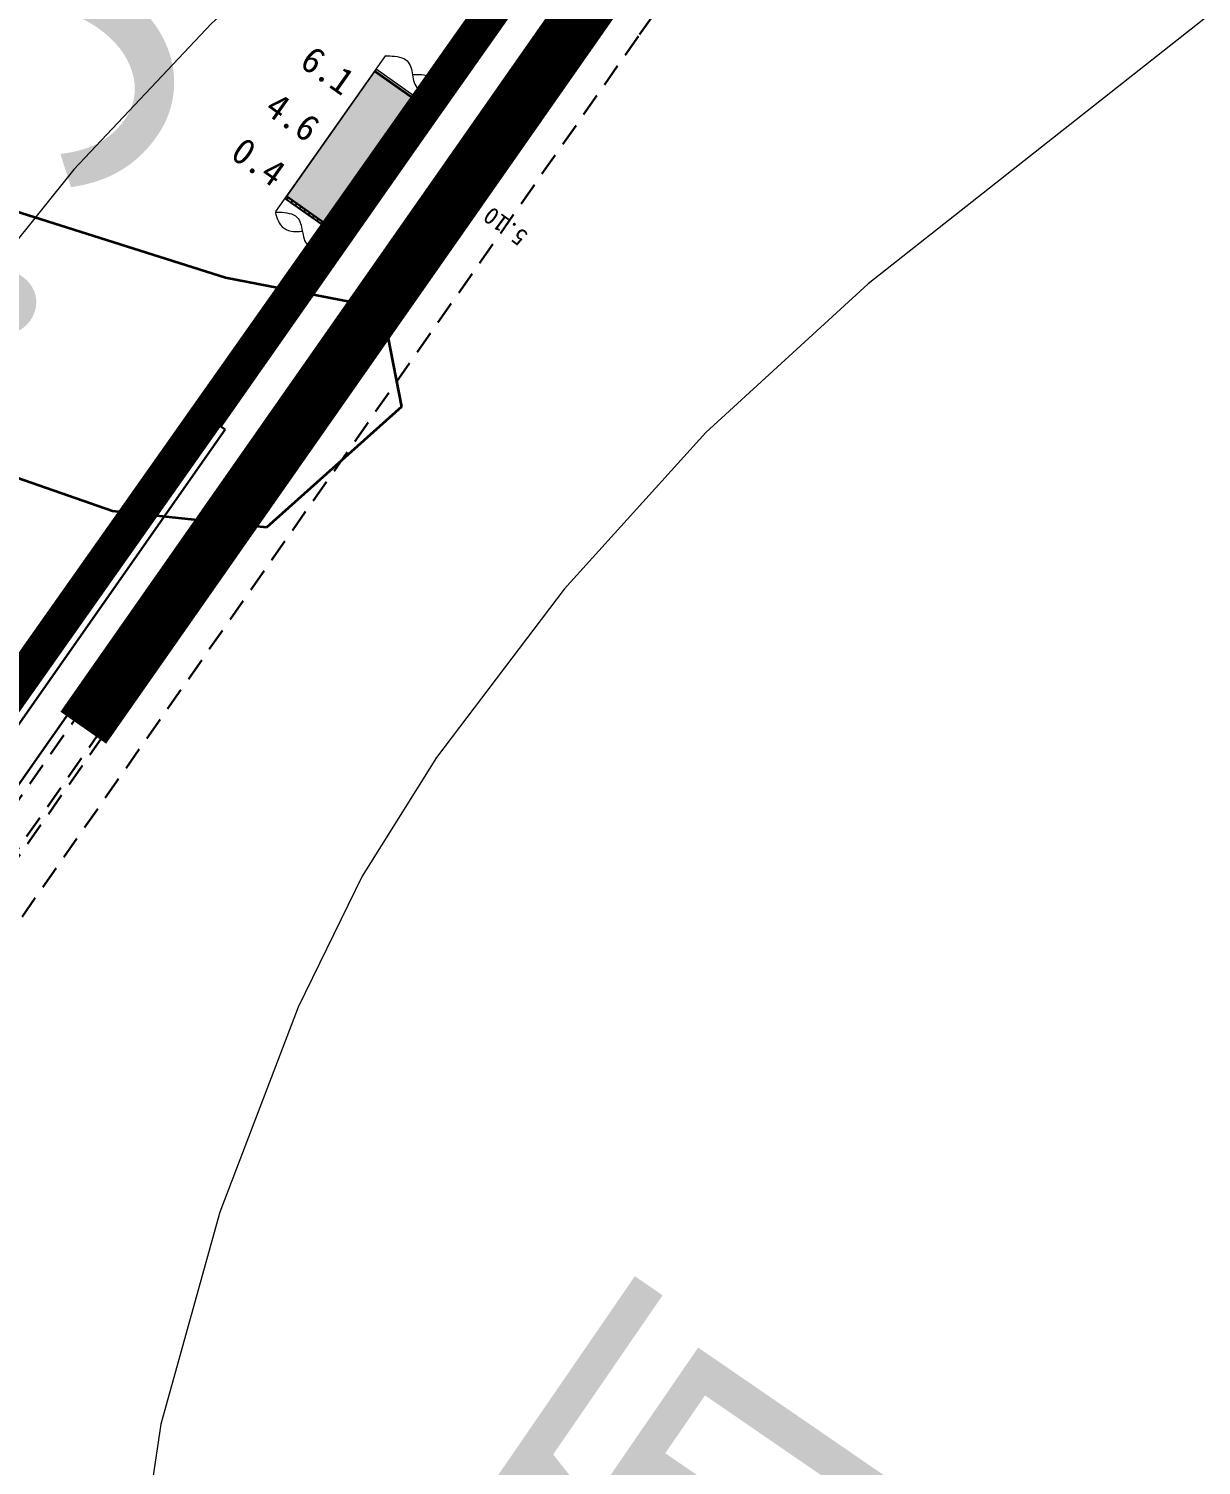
# Model space of a CAD drawing. Header units: inches. Extents: x 36473197 to 36486087, y 3899343 to 3911260.
# Drawn here: x 36480549.5 to 36480727.3, y 3905355 to 3905572.8 of the extents above; entities that cross this region are included whole.
import ezdxf

# ---------------------------------------------------------------- set-up
doc = ezdxf.new("R2010")
doc.units = ezdxf.units.IN
doc.header["$MEASUREMENT"] = 0
doc.linetypes.add('ACAD_ISO02W100', pattern=[15, 12, -3])
doc.linetypes.add('虚线', pattern=[0.0045, 0.00175, -0.001, 0.00175])
doc.layers.get('Defpoints').update_dxf_attribs({"lineweight": 0})
doc.layers.add('0，2022年3季度接续', color=3, linetype='Continuous')
doc.layers.add('0，2022年4季度接续', color=40, linetype='ACAD_ISO02W100')
for name, color, linetype, lineweight in [('4煤底板等值线', 7, 'Continuous', 0), ('四盘区泄水巷设计', 7, 'Continuous', 0), ('四盘区辅运巷', 7, 'Continuous', 0), ('小柱状', 7, 'Continuous', 0), ('居民地', 7, 'Continuous', 0), ('巷道', 7, 'Continuous', 0), ('巷道掘进尺', 7, 'Continuous', 0), ('巷道注记', 7, 'Continuous', 0), ('西区开拓设计', 7, 'Continuous', 0)]:
    doc.layers.add(name, color=color, linetype=linetype, lineweight=lineweight)
doc.styles.add('仿宋', font='simfang.ttf')
doc.styles.add('宋体', font='SIMSUN.TTC')
doc.styles.add('黑体', font='simhei.ttf')
doc.dimstyles.get("Standard").update_dxf_attribs({"dimtxt": 30, "dimasz": 20, "dimexe": 0.18, "dimexo": 0.0625, "dimgap": 0.09, "dimtad": 1, "dimdec": 0, "dimzin": 0, "dimdsep": 46, "dimtxsty": '仿宋', "dimcen": 0.09, "dimclrd": 150, "dimclre": 150, "dimadec": 0, "dimazin": 0, "dimtfac": 1, "dimtdec": 0, "dimtofl": 0, "dimtmove": 0, "dimatfit": 3, "dimfxl": 1, "dimtolj": 1, "dimtzin": 0, "dimlwd": 0, "dimarcsym": 0})

# ---------------------------------------------------------------- blocks, each defined once
blk = doc.blocks.new('*D204')
at = {"layer": 'Defpoints', "color": 0, "transparency": 16777216}
for p in [(36476925.52, 3911082.36), (36486060.15, 3904950.04), (36485936.09, 3904772.87)]:
    blk.add_point(p, dxfattribs=at)
at = {"layer": '四盘区辅运巷', "color": 150, "lineweight": -2, "transparency": 16777216}
for p, q in [((36476925.55, 3911082.41), (36477049.68, 3911259.68)), ((36485936.12, 3904772.92), (36486060.25, 3904950.19))]:
    blk.add_line(p, q, dxfattribs=at)
at = {"layer": '四盘区辅运巷', "color": 150, "lineweight": 0, "transparency": 16777216}
blk.add_line((36477065.96, 3911248.06), (36486043.76, 3904961.51), dxfattribs=at)
at = {"layer": '四盘区辅运巷', "color": 150, "transparency": 16777216}
for points in [[(36477067.87, 3911250.79), (36477064.05, 3911245.33), (36477049.58, 3911259.53)], [(36486045.68, 3904964.24), (36486041.85, 3904958.78), (36486060.15, 3904950.04)]]:
    blk.add_solid(points, dxfattribs=at)
at = {"layer": '四盘区辅运巷', "color": 0, "transparency": 16777216, "insert": (36481563.62, 3908117.29), "char_height": 30, "attachment_point": 5, "rotation": 324.9991, "style": '仿宋'}
blk.add_mtext('\\A1;1100', dxfattribs=at)

msp = doc.modelspace()

# ---------------------------------------------------------------- hatches: boundary and pattern name
at = {"layer": '小柱状'}
msp.add_hatch(color=7, dxfattribs=at).paths.add_polyline_path([(36480588.58, 3905547.46), (36480596.75, 3905541.7), (36480610.12, 3905560.66), (36480601.95, 3905566.42)], flags=17)
at = {"layer": '小柱状', "lineweight": 0}
h = msp.add_hatch(dxfattribs=at)
h.set_pattern_fill('细粒砂岩_1', color=256, scale=100, angle=-35, style=0, pattern_type=2)
h.set_pattern_definition([(145, (36480602.1575, 3905560.56336), (-0.344146, -0.49149), [0.007222, -0.592778]), (145, (36480602.1617, 3905560.56167), (-0.344146, -0.49149), [0.016, -0.584]), (145, (36480602.1643, 3905560.56105), (-0.344146, -0.49149), [0.021, -0.579]), (145, (36480602.1667, 3905560.5606), (-0.344146, -0.49149), [0.02552, -0.57448]), (145, (36480602.16836, 3905560.56065), (-0.344146, -0.49149), [0.02812, -0.57188]), (145, (36480602.17, 3905560.5607), (-0.344146, -0.49149), [0.03072, -0.56928]), (145, (36480602.17164, 3905560.5608), (-0.344146, -0.49149), [0.03332, -0.56668]), (145, (36480602.1732, 3905560.5609), (-0.344146, -0.49149), [0.035708, -0.564292]), (145, (36480602.1744, 3905560.5613), (-0.344146, -0.49149), [0.037246, -0.562754]), (145, (36480602.1756, 3905560.5617), (-0.344146, -0.49149), [0.038785, -0.561215]), (145, (36480602.1768, 3905560.56206), (-0.344146, -0.49149), [0.040323, -0.559677]), (145, (36480602.178, 3905560.56244), (-0.344146, -0.49149), [0.04186, -0.55814]), (145, (36480602.1792, 3905560.5628), (-0.344146, -0.49149), [9e-17, -0.6]), (145, (36480602.1792, 3905560.5628), (-0.344146, -0.49149), [0.0434, -0.5566]), (145, (36480602.1801, 3905560.5634), (-0.344146, -0.49149), [0.0442, -0.5558]), (145, (36480602.181, 3905560.564), (-0.344146, -0.49149), [0.045, -0.555]), (145, (36480602.1819, 3905560.5646), (-0.344146, -0.49149), [0.0458, -0.5542]), (145, (36480602.1828, 3905560.5652), (-0.344146, -0.49149), [0.0466, -0.5534]), (145, (36480602.1837, 3905560.56577), (-0.344146, -0.49149), [0.0474, -0.5526]), (145, (36480602.1846, 3905560.56636), (-0.344146, -0.49149), [4e-17, -0.6]), (145, (36480602.1846, 3905560.56636), (-0.344146, -0.49149), [0.0482, -0.5518]), (145, (36480602.1853, 3905560.5671), (-0.344146, -0.49149), [0.048477, -0.551523]), (145, (36480602.186, 3905560.56784), (-0.344146, -0.49149), [0.048754, -0.551246]), (145, (36480602.1867, 3905560.5686), (-0.344146, -0.49149), [0.04903, -0.55097]), (145, (36480602.18737, 3905560.5693), (-0.344146, -0.49149), [0.049308, -0.550692]), (145, (36480602.18805, 3905560.57006), (-0.344146, -0.49149), [0.049585, -0.550415]), (145, (36480602.18874, 3905560.5708), (-0.344146, -0.49149), [0.04986, -0.55014]), (145, (36480602.1893, 3905560.5716), (-0.344146, -0.49149), [0.04986, -0.55014]), (145, (36480602.1898, 3905560.5725), (-0.344146, -0.49149), [0.049585, -0.550415]), (145, (36480602.19023, 3905560.5734), (-0.344146, -0.49149), [0.049308, -0.550692]), (145, (36480602.1907, 3905560.5743), (-0.344146, -0.49149), [0.04903, -0.55097]), (145, (36480602.19115, 3905560.5752), (-0.344146, -0.49149), [0.048754, -0.551246]), (145, (36480602.1916, 3905560.5761), (-0.344146, -0.49149), [0.048477, -0.551523]), (145, (36480602.1921, 3905560.577), (-0.344146, -0.49149), [0.0482, -0.5518]), (145, (36480602.1526, 3905560.60465), (-0.344146, -0.49149), [4e-17, -0.6]), (145, (36480602.1923, 3905560.57806), (-0.344146, -0.49149), [0.0474, -0.5526]), (145, (36480602.19257, 3905560.5791), (-0.344146, -0.49149), [0.0466, -0.5534]), (145, (36480602.1928, 3905560.58015), (-0.344146, -0.49149), [0.0458, -0.5542]), (145, (36480602.19306, 3905560.5812), (-0.344146, -0.49149), [0.045, -0.555]), (145, (36480602.1933, 3905560.58225), (-0.344146, -0.49149), [0.0442, -0.5558]), (145, (36480602.19355, 3905560.5833), (-0.344146, -0.49149), [0.0434, -0.5566]), (145, (36480602.158, 3905560.6082), (-0.344146, -0.49149), [0, -0.6]), (145, (36480602.1935, 3905560.58456), (-0.344146, -0.49149), [0.04186, -0.55814]), (145, (36480602.19344, 3905560.5858), (-0.344146, -0.49149), [0.040323, -0.559677]), (145, (36480602.1934, 3905560.5871), (-0.344146, -0.49149), [0.038785, -0.561215]), (145, (36480602.1933, 3905560.58834), (-0.344146, -0.49149), [0.037246, -0.562754]), (145, (36480602.19327, 3905560.5896), (-0.344146, -0.49149), [0.035708, -0.564292]), (145, (36480602.19286, 3905560.5911), (-0.344146, -0.49149), [0.03332, -0.56668]), (145, (36480602.1924, 3905560.59267), (-0.344146, -0.49149), [0.03072, -0.56928]), (145, (36480602.1919, 3905560.59423), (-0.344146, -0.49149), [0.02812, -0.57188]), (145, (36480602.1914, 3905560.5958), (-0.344146, -0.49149), [0.02552, -0.57448]), (145, (36480602.1901, 3905560.5979), (-0.344146, -0.49149), [0.021, -0.579]), (145, (36480602.18864, 3905560.60017), (-0.344146, -0.49149), [0.016, -0.584]), (145, (36480602.1867, 3905560.6025), (-0.344146, -0.49149), [0.01011, -0.58989]), (145, (36480602.09656, 3905560.60324), (-0.344146, -0.49149), [0.007222, -0.592778]), (145, (36480602.1007, 3905560.60154), (-0.344146, -0.49149), [0.016, -0.584]), (145, (36480602.10335, 3905560.6009), (-0.344146, -0.49149), [0.021, -0.579]), (145, (36480602.1058, 3905560.60045), (-0.344146, -0.49149), [0.02552, -0.57448]), (145, (36480602.1074, 3905560.6005), (-0.344146, -0.49149), [0.02812, -0.57188]), (145, (36480602.10905, 3905560.6006), (-0.344146, -0.49149), [0.03072, -0.56928]), (145, (36480602.1107, 3905560.60067), (-0.344146, -0.49149), [0.03332, -0.56668]), (145, (36480602.11224, 3905560.6008), (-0.344146, -0.49149), [0.035708, -0.564292]), (145, (36480602.11344, 3905560.6012), (-0.344146, -0.49149), [0.037246, -0.562754]), (145, (36480602.11465, 3905560.60156), (-0.344146, -0.49149), [0.038785, -0.561215]), (145, (36480602.11585, 3905560.60194), (-0.344146, -0.49149), [0.040323, -0.559677]), (145, (36480602.11705, 3905560.6023), (-0.344146, -0.49149), [0.04186, -0.55814]), (145, (36480602.11826, 3905560.6027), (-0.344146, -0.49149), [2e-17, -0.6]), (145, (36480602.11826, 3905560.6027), (-0.344146, -0.49149), [0.0434, -0.5566]), (145, (36480602.11916, 3905560.6033), (-0.344146, -0.49149), [0.0442, -0.5558]), (145, (36480602.12006, 3905560.6039), (-0.344146, -0.49149), [0.045, -0.555]), (145, (36480602.12096, 3905560.60446), (-0.344146, -0.49149), [0.0458, -0.5542]), (145, (36480602.12186, 3905560.60505), (-0.344146, -0.49149), [0.0466, -0.5534]), (145, (36480602.12276, 3905560.60564), (-0.344146, -0.49149), [0.0474, -0.5526]), (145, (36480602.12366, 3905560.6062), (-0.344146, -0.49149), [2e-17, -0.6]), (145, (36480602.12366, 3905560.6062), (-0.344146, -0.49149), [0.0482, -0.5518]), (145, (36480602.12435, 3905560.60697), (-0.344146, -0.49149), [0.048477, -0.551523]), (145, (36480602.12504, 3905560.6077), (-0.344146, -0.49149), [0.048754, -0.551246]), (145, (36480602.1257, 3905560.60845), (-0.344146, -0.49149), [0.04903, -0.55097]), (145, (36480602.1264, 3905560.6092), (-0.344146, -0.49149), [0.049308, -0.550692]), (145, (36480602.1271, 3905560.6099), (-0.344146, -0.49149), [0.049585, -0.550415]), (145, (36480602.1278, 3905560.61067), (-0.344146, -0.49149), [0.04986, -0.55014]), (145, (36480602.12836, 3905560.6115), (-0.344146, -0.49149), [0.04986, -0.55014]), (145, (36480602.1288, 3905560.6124), (-0.344146, -0.49149), [0.049585, -0.550415]), (145, (36480602.1293, 3905560.6133), (-0.344146, -0.49149), [0.049308, -0.550692]), (145, (36480602.12974, 3905560.6142), (-0.344146, -0.49149), [0.04903, -0.55097]), (145, (36480602.1302, 3905560.6151), (-0.344146, -0.49149), [0.048754, -0.551246]), (145, (36480602.13066, 3905560.616), (-0.344146, -0.49149), [0.048477, -0.551523]), (145, (36480602.1311, 3905560.6169), (-0.344146, -0.49149), [0.0482, -0.5518]), (145, (36480602.09164, 3905560.6445), (-0.344146, -0.49149), [0, -0.6]), (145, (36480602.13137, 3905560.6179), (-0.344146, -0.49149), [0.0474, -0.5526]), (145, (36480602.1316, 3905560.619), (-0.344146, -0.49149), [0.0466, -0.5534]), (145, (36480602.13186, 3905560.62), (-0.344146, -0.49149), [0.0458, -0.5542]), (145, (36480602.1321, 3905560.6211), (-0.344146, -0.49149), [0.045, -0.555]), (145, (36480602.13235, 3905560.6221), (-0.344146, -0.49149), [0.0442, -0.5558]), (145, (36480602.1326, 3905560.6232), (-0.344146, -0.49149), [0.0434, -0.5566]), (145, (36480602.09705, 3905560.64806), (-0.344146, -0.49149), [4e-17, -0.6]), (145, (36480602.13254, 3905560.62443), (-0.344146, -0.49149), [0.04186, -0.55814]), (145, (36480602.1325, 3905560.6257), (-0.344146, -0.49149), [0.040323, -0.559677]), (145, (36480602.1324, 3905560.62695), (-0.344146, -0.49149), [0.038785, -0.561215]), (145, (36480602.1324, 3905560.6282), (-0.344146, -0.49149), [0.037246, -0.562754]), (145, (36480602.1323, 3905560.6295), (-0.344146, -0.49149), [0.035708, -0.564292]), (145, (36480602.1319, 3905560.631), (-0.344146, -0.49149), [0.03332, -0.56668]), (145, (36480602.1314, 3905560.63254), (-0.344146, -0.49149), [0.03072, -0.56928]), (145, (36480602.1309, 3905560.6341), (-0.344146, -0.49149), [0.02812, -0.57188]), (145, (36480602.13044, 3905560.6357), (-0.344146, -0.49149), [0.02552, -0.57448]), (145, (36480602.12916, 3905560.6378), (-0.344146, -0.49149), [0.021, -0.579]), (145, (36480602.1277, 3905560.64004), (-0.344146, -0.49149), [0.016, -0.584]), (145, (36480602.12573, 3905560.6424), (-0.344146, -0.49149), [0.01011, -0.58989]), (145, (36480602.0347, 3905560.64934), (-0.344146, -0.49149), [0.007222, -0.592778]), (145, (36480602.0389, 3905560.64765), (-0.344146, -0.49149), [0.016, -0.584]), (145, (36480602.0415, 3905560.64703), (-0.344146, -0.49149), [0.021, -0.579]), (145, (36480602.04393, 3905560.64655), (-0.344146, -0.49149), [0.02552, -0.57448]), (145, (36480602.0456, 3905560.6466), (-0.344146, -0.49149), [0.02812, -0.57188]), (145, (36480602.0472, 3905560.6467), (-0.344146, -0.49149), [0.03072, -0.56928]), (145, (36480602.04885, 3905560.6468), (-0.344146, -0.49149), [0.03332, -0.56668]), (145, (36480602.0504, 3905560.6469), (-0.344146, -0.49149), [0.035708, -0.564292]), (145, (36480602.0516, 3905560.6473), (-0.344146, -0.49149), [0.037246, -0.562754]), (145, (36480602.0528, 3905560.64766), (-0.344146, -0.49149), [0.038785, -0.561215]), (145, (36480602.054, 3905560.64804), (-0.344146, -0.49149), [0.040323, -0.559677]), (145, (36480602.0552, 3905560.6484), (-0.344146, -0.49149), [0.04186, -0.55814]), (145, (36480602.0564, 3905560.6488), (-0.344146, -0.49149), [0, -0.6]), (145, (36480602.0564, 3905560.6488), (-0.344146, -0.49149), [0.0434, -0.5566]), (145, (36480602.0573, 3905560.6494), (-0.344146, -0.49149), [0.0442, -0.5558]), (145, (36480602.0582, 3905560.65), (-0.344146, -0.49149), [0.045, -0.555]), (145, (36480602.0591, 3905560.65057), (-0.344146, -0.49149), [0.0458, -0.5542]), (145, (36480602.06, 3905560.65116), (-0.344146, -0.49149), [0.0466, -0.5534]), (145, (36480602.0609, 3905560.65175), (-0.344146, -0.49149), [0.0474, -0.5526]), (145, (36480602.0618, 3905560.65234), (-0.344146, -0.49149), [3e-17, -0.6]), (145, (36480602.0618, 3905560.65234), (-0.344146, -0.49149), [0.0482, -0.5518]), (145, (36480602.0625, 3905560.6531), (-0.344146, -0.49149), [0.048477, -0.551523]), (145, (36480602.0632, 3905560.6538), (-0.344146, -0.49149), [0.048754, -0.551246]), (145, (36480602.0639, 3905560.65456), (-0.344146, -0.49149), [0.04903, -0.55097]), (145, (36480602.0646, 3905560.6553), (-0.344146, -0.49149), [0.049308, -0.550692]), (145, (36480602.06526, 3905560.65604), (-0.344146, -0.49149), [0.049585, -0.550415]), (145, (36480602.06595, 3905560.6568), (-0.344146, -0.49149), [0.04986, -0.55014]), (145, (36480602.0665, 3905560.6576), (-0.344146, -0.49149), [0.04986, -0.55014]), (145, (36480602.067, 3905560.6585), (-0.344146, -0.49149), [0.049585, -0.550415]), (145, (36480602.06744, 3905560.6594), (-0.344146, -0.49149), [0.049308, -0.550692]), (145, (36480602.0679, 3905560.6603), (-0.344146, -0.49149), [0.04903, -0.55097]), (145, (36480602.06836, 3905560.6612), (-0.344146, -0.49149), [0.048754, -0.551246]), (145, (36480602.0688, 3905560.6621), (-0.344146, -0.49149), [0.048477, -0.551523]), (145, (36480602.0693, 3905560.663), (-0.344146, -0.49149), [0.0482, -0.5518]), (145, (36480602.0298, 3905560.69063), (-0.344146, -0.49149), [3e-17, -0.6]), (145, (36480602.0695, 3905560.66403), (-0.344146, -0.49149), [0.0474, -0.5526]), (145, (36480602.0698, 3905560.6651), (-0.344146, -0.49149), [0.0466, -0.5534]), (145, (36480602.07, 3905560.66613), (-0.344146, -0.49149), [0.0458, -0.5542]), (145, (36480602.07027, 3905560.6672), (-0.344146, -0.49149), [0.045, -0.555]), (145, (36480602.0705, 3905560.6682), (-0.344146, -0.49149), [0.0442, -0.5558]), (145, (36480602.07076, 3905560.6693), (-0.344146, -0.49149), [0.0434, -0.5566]), (145, (36480602.0352, 3905560.6942), (-0.344146, -0.49149), [3e-17, -0.6]), (145, (36480602.0707, 3905560.67054), (-0.344146, -0.49149), [0.04186, -0.55814]), (145, (36480602.07065, 3905560.6718), (-0.344146, -0.49149), [0.040323, -0.559677]), (145, (36480602.0706, 3905560.67306), (-0.344146, -0.49149), [0.038785, -0.561215]), (145, (36480602.07053, 3905560.6743), (-0.344146, -0.49149), [0.037246, -0.562754]), (145, (36480602.0705, 3905560.6756), (-0.344146, -0.49149), [0.035708, -0.564292]), (145, (36480602.0701, 3905560.6771), (-0.344146, -0.49149), [0.03332, -0.56668]), (145, (36480602.0696, 3905560.67865), (-0.344146, -0.49149), [0.03072, -0.56928]), (145, (36480602.0691, 3905560.6802), (-0.344146, -0.49149), [0.02812, -0.57188]), (145, (36480602.0686, 3905560.6818), (-0.344146, -0.49149), [0.02552, -0.57448]), (145, (36480602.0673, 3905560.6839), (-0.344146, -0.49149), [0.021, -0.579]), (145, (36480602.06585, 3905560.68615), (-0.344146, -0.49149), [0.016, -0.584]), (145, (36480602.0639, 3905560.6885), (-0.344146, -0.49149), [0.01011, -0.58989]), (145, (36480601.7397, 3905560.4897), (-0.344146, -0.49149), [0.007222, -0.592778]), (145, (36480601.74386, 3905560.488), (-0.344146, -0.49149), [0.016, -0.584]), (145, (36480601.7465, 3905560.4874), (-0.344146, -0.49149), [0.021, -0.579]), (145, (36480601.7489, 3905560.4869), (-0.344146, -0.49149), [0.02552, -0.57448]), (145, (36480601.75055, 3905560.487), (-0.344146, -0.49149), [0.02812, -0.57188]), (145, (36480601.7522, 3905560.48705), (-0.344146, -0.49149), [0.03072, -0.56928]), (145, (36480601.7538, 3905560.4871), (-0.344146, -0.49149), [0.03332, -0.56668]), (145, (36480601.7554, 3905560.48726), (-0.344146, -0.49149), [0.035708, -0.564292]), (145, (36480601.7566, 3905560.48763), (-0.344146, -0.49149), [0.037246, -0.562754]), (145, (36480601.7578, 3905560.488), (-0.344146, -0.49149), [0.038785, -0.561215]), (145, (36480601.759, 3905560.4884), (-0.344146, -0.49149), [0.040323, -0.559677]), (145, (36480601.7602, 3905560.48877), (-0.344146, -0.49149), [0.04186, -0.55814]), (145, (36480601.7614, 3905560.48915), (-0.344146, -0.49149), [1e-17, -0.6]), (145, (36480601.7614, 3905560.48915), (-0.344146, -0.49149), [0.0434, -0.5566]), (145, (36480601.7623, 3905560.48974), (-0.344146, -0.49149), [0.0442, -0.5558]), (145, (36480601.7632, 3905560.4903), (-0.344146, -0.49149), [0.045, -0.555]), (145, (36480601.7641, 3905560.4909), (-0.344146, -0.49149), [0.0458, -0.5542]), (145, (36480601.765, 3905560.4915), (-0.344146, -0.49149), [0.0466, -0.5534]), (145, (36480601.7659, 3905560.4921), (-0.344146, -0.49149), [0.0474, -0.5526]), (145, (36480601.7668, 3905560.4927), (-0.344146, -0.49149), [0, -0.6]), (145, (36480601.7668, 3905560.4927), (-0.344146, -0.49149), [0.0482, -0.5518]), (145, (36480601.7675, 3905560.4934), (-0.344146, -0.49149), [0.048477, -0.551523]), (145, (36480601.7682, 3905560.49416), (-0.344146, -0.49149), [0.048754, -0.551246]), (145, (36480601.76886, 3905560.4949), (-0.344146, -0.49149), [0.04903, -0.55097]), (145, (36480601.76955, 3905560.49564), (-0.344146, -0.49149), [0.049308, -0.550692]), (145, (36480601.77023, 3905560.4964), (-0.344146, -0.49149), [0.049585, -0.550415]), (145, (36480601.7709, 3905560.4971), (-0.344146, -0.49149), [0.04986, -0.55014]), (145, (36480601.7715, 3905560.49794), (-0.344146, -0.49149), [0.04986, -0.55014]), (145, (36480601.77196, 3905560.49884), (-0.344146, -0.49149), [0.049585, -0.550415]), (145, (36480601.7724, 3905560.49974), (-0.344146, -0.49149), [0.049308, -0.550692]), (145, (36480601.7729, 3905560.50064), (-0.344146, -0.49149), [0.04903, -0.55097]), (145, (36480601.77334, 3905560.50154), (-0.344146, -0.49149), [0.048754, -0.551246]), (145, (36480601.7738, 3905560.50244), (-0.344146, -0.49149), [0.048477, -0.551523]), (145, (36480601.77426, 3905560.50333), (-0.344146, -0.49149), [0.0482, -0.5518]), (145, (36480601.7348, 3905560.531), (-0.344146, -0.49149), [2e-17, -0.6]), (145, (36480601.7745, 3905560.5044), (-0.344146, -0.49149), [0.0474, -0.5526]), (145, (36480601.77475, 3905560.50543), (-0.344146, -0.49149), [0.0466, -0.5534]), (145, (36480601.775, 3905560.5065), (-0.344146, -0.49149), [0.0458, -0.5542]), (145, (36480601.77524, 3905560.5075), (-0.344146, -0.49149), [0.045, -0.555]), (145, (36480601.7755, 3905560.5086), (-0.344146, -0.49149), [0.0442, -0.5558]), (145, (36480601.77573, 3905560.5096), (-0.344146, -0.49149), [0.0434, -0.5566]), (145, (36480601.7402, 3905560.5345), (-0.344146, -0.49149), [4e-17, -0.6]), (145, (36480601.7757, 3905560.5109), (-0.344146, -0.49149), [0.04186, -0.55814]), (145, (36480601.7756, 3905560.51215), (-0.344146, -0.49149), [0.040323, -0.559677]), (145, (36480601.77556, 3905560.5134), (-0.344146, -0.49149), [0.038785, -0.561215]), (145, (36480601.7755, 3905560.51467), (-0.344146, -0.49149), [0.037246, -0.562754]), (145, (36480601.77545, 3905560.5159), (-0.344146, -0.49149), [0.035708, -0.564292]), (145, (36480601.77504, 3905560.51743), (-0.344146, -0.49149), [0.03332, -0.56668]), (145, (36480601.77455, 3905560.519), (-0.344146, -0.49149), [0.03072, -0.56928]), (145, (36480601.77406, 3905560.52056), (-0.344146, -0.49149), [0.02812, -0.57188]), (145, (36480601.7736, 3905560.5221), (-0.344146, -0.49149), [0.02552, -0.57448]), (145, (36480601.7723, 3905560.52424), (-0.344146, -0.49149), [0.021, -0.579]), (145, (36480601.7708, 3905560.5265), (-0.344146, -0.49149), [0.016, -0.584]), (145, (36480601.76887, 3905560.52884), (-0.344146, -0.49149), [0.01011, -0.58989]), (145, (36480601.67874, 3905560.52956), (-0.344146, -0.49149), [0.007222, -0.592778]), (145, (36480601.6829, 3905560.52787), (-0.344146, -0.49149), [0.016, -0.584]), (145, (36480601.6855, 3905560.52725), (-0.344146, -0.49149), [0.021, -0.579]), (145, (36480601.68795, 3905560.5268), (-0.344146, -0.49149), [0.02552, -0.57448]), (145, (36480601.6896, 3905560.52685), (-0.344146, -0.49149), [0.02812, -0.57188]), (145, (36480601.69123, 3905560.5269), (-0.344146, -0.49149), [0.03072, -0.56928]), (145, (36480601.69287, 3905560.527), (-0.344146, -0.49149), [0.03332, -0.56668]), (145, (36480601.6944, 3905560.5271), (-0.344146, -0.49149), [0.035708, -0.564292]), (145, (36480601.6956, 3905560.5275), (-0.344146, -0.49149), [0.037246, -0.562754]), (145, (36480601.6968, 3905560.5279), (-0.344146, -0.49149), [0.038785, -0.561215]), (145, (36480601.69803, 3905560.52826), (-0.344146, -0.49149), [0.040323, -0.559677]), (145, (36480601.69924, 3905560.52864), (-0.344146, -0.49149), [0.04186, -0.55814]), (145, (36480601.70044, 3905560.529), (-0.344146, -0.49149), [0, -0.6]), (145, (36480601.70044, 3905560.529), (-0.344146, -0.49149), [0.0434, -0.5566]), (145, (36480601.70134, 3905560.5296), (-0.344146, -0.49149), [0.0442, -0.5558]), (145, (36480601.70224, 3905560.5302), (-0.344146, -0.49149), [0.045, -0.555]), (145, (36480601.70314, 3905560.5308), (-0.344146, -0.49149), [0.0458, -0.5542]), (145, (36480601.70404, 3905560.5314), (-0.344146, -0.49149), [0.0466, -0.5534]), (145, (36480601.70495, 3905560.53197), (-0.344146, -0.49149), [0.0474, -0.5526]), (145, (36480601.70585, 3905560.53256), (-0.344146, -0.49149), [2e-17, -0.6]), (145, (36480601.70585, 3905560.53256), (-0.344146, -0.49149), [0.0482, -0.5518]), (145, (36480601.70653, 3905560.5333), (-0.344146, -0.49149), [0.048477, -0.551523]), (145, (36480601.7072, 3905560.53404), (-0.344146, -0.49149), [0.048754, -0.551246]), (145, (36480601.7079, 3905560.5348), (-0.344146, -0.49149), [0.04903, -0.55097]), (145, (36480601.7086, 3905560.5355), (-0.344146, -0.49149), [0.049308, -0.550692]), (145, (36480601.7093, 3905560.53626), (-0.344146, -0.49149), [0.049585, -0.550415]), (145, (36480601.70997, 3905560.537), (-0.344146, -0.49149), [0.04986, -0.55014]), (145, (36480601.71054, 3905560.5378), (-0.344146, -0.49149), [0.04986, -0.55014]), (145, (36480601.711, 3905560.5387), (-0.344146, -0.49149), [0.049585, -0.550415]), (145, (36480601.71146, 3905560.5396), (-0.344146, -0.49149), [0.049308, -0.550692]), (145, (36480601.7119, 3905560.5405), (-0.344146, -0.49149), [0.04903, -0.55097]), (145, (36480601.7124, 3905560.5414), (-0.344146, -0.49149), [0.048754, -0.551246]), (145, (36480601.71284, 3905560.5423), (-0.344146, -0.49149), [0.048477, -0.551523]), (145, (36480601.7133, 3905560.5432), (-0.344146, -0.49149), [0.0482, -0.5518]), (145, (36480601.6738, 3905560.57085), (-0.344146, -0.49149), [2e-17, -0.6]), (145, (36480601.71355, 3905560.54425), (-0.344146, -0.49149), [0.0474, -0.5526]), (145, (36480601.7138, 3905560.5453), (-0.344146, -0.49149), [0.0466, -0.5534]), (145, (36480601.71404, 3905560.54635), (-0.344146, -0.49149), [0.0458, -0.5542]), (145, (36480601.7143, 3905560.5474), (-0.344146, -0.49149), [0.045, -0.555]), (145, (36480601.71453, 3905560.54845), (-0.344146, -0.49149), [0.0442, -0.5558]), (145, (36480601.7148, 3905560.5495), (-0.344146, -0.49149), [0.0434, -0.5566]), (145, (36480601.6792, 3905560.5744), (-0.344146, -0.49149), [2e-17, -0.6]), (145, (36480601.7147, 3905560.55076), (-0.344146, -0.49149), [0.04186, -0.55814]), (145, (36480601.71467, 3905560.552), (-0.344146, -0.49149), [0.040323, -0.559677]), (145, (36480601.7146, 3905560.5533), (-0.344146, -0.49149), [0.038785, -0.561215]), (145, (36480601.71455, 3905560.55454), (-0.344146, -0.49149), [0.037246, -0.562754]), (145, (36480601.7145, 3905560.5558), (-0.344146, -0.49149), [0.035708, -0.564292]), (145, (36480601.7141, 3905560.5573), (-0.344146, -0.49149), [0.03332, -0.56668]), (145, (36480601.7136, 3905560.55887), (-0.344146, -0.49149), [0.03072, -0.56928]), (145, (36480601.7131, 3905560.56043), (-0.344146, -0.49149), [0.02812, -0.57188]), (145, (36480601.7126, 3905560.562), (-0.344146, -0.49149), [0.02552, -0.57448]), (145, (36480601.71134, 3905560.5641), (-0.344146, -0.49149), [0.021, -0.579]), (145, (36480601.70987, 3905560.56637), (-0.344146, -0.49149), [0.016, -0.584]), (145, (36480601.7079, 3905560.5687), (-0.344146, -0.49149), [0.01011, -0.58989]), (145, (36480601.6169, 3905560.5757), (-0.344146, -0.49149), [0.007222, -0.592778]), (145, (36480601.62107, 3905560.574), (-0.344146, -0.49149), [0.016, -0.584]), (145, (36480601.6237, 3905560.57336), (-0.344146, -0.49149), [0.021, -0.579]), (145, (36480601.6261, 3905560.5729), (-0.344146, -0.49149), [0.02552, -0.57448]), (145, (36480601.62775, 3905560.57295), (-0.344146, -0.49149), [0.02812, -0.57188]), (145, (36480601.6294, 3905560.573), (-0.344146, -0.49149), [0.03072, -0.56928]), (145, (36480601.63103, 3905560.5731), (-0.344146, -0.49149), [0.03332, -0.56668]), (145, (36480601.6326, 3905560.57324), (-0.344146, -0.49149), [0.035708, -0.564292]), (145, (36480601.6338, 3905560.5736), (-0.344146, -0.49149), [0.037246, -0.562754]), (145, (36480601.635, 3905560.574), (-0.344146, -0.49149), [0.038785, -0.561215]), (145, (36480601.6362, 3905560.57437), (-0.344146, -0.49149), [0.040323, -0.559677]), (145, (36480601.6374, 3905560.57475), (-0.344146, -0.49149), [0.04186, -0.55814]), (145, (36480601.6386, 3905560.5751), (-0.344146, -0.49149), [2e-17, -0.6]), (145, (36480601.6386, 3905560.5751), (-0.344146, -0.49149), [0.0434, -0.5566]), (145, (36480601.6395, 3905560.5757), (-0.344146, -0.49149), [0.0442, -0.5558]), (145, (36480601.6404, 3905560.5763), (-0.344146, -0.49149), [0.045, -0.555]), (145, (36480601.6413, 3905560.5769), (-0.344146, -0.49149), [0.0458, -0.5542]), (145, (36480601.6422, 3905560.5775), (-0.344146, -0.49149), [0.0466, -0.5534]), (145, (36480601.6431, 3905560.5781), (-0.344146, -0.49149), [0.0474, -0.5526]), (145, (36480601.644, 3905560.57866), (-0.344146, -0.49149), [0, -0.6]), (145, (36480601.644, 3905560.57866), (-0.344146, -0.49149), [0.0482, -0.5518]), (145, (36480601.6447, 3905560.5794), (-0.344146, -0.49149), [0.048477, -0.551523]), (145, (36480601.6454, 3905560.58014), (-0.344146, -0.49149), [0.048754, -0.551246]), (145, (36480601.6461, 3905560.5809), (-0.344146, -0.49149), [0.04903, -0.55097]), (145, (36480601.64676, 3905560.5816), (-0.344146, -0.49149), [0.049308, -0.550692]), (145, (36480601.64744, 3905560.58236), (-0.344146, -0.49149), [0.049585, -0.550415]), (145, (36480601.64813, 3905560.5831), (-0.344146, -0.49149), [0.04986, -0.55014]), (145, (36480601.6487, 3905560.5839), (-0.344146, -0.49149), [0.04986, -0.55014]), (145, (36480601.64916, 3905560.5848), (-0.344146, -0.49149), [0.049585, -0.550415]), (145, (36480601.6496, 3905560.5857), (-0.344146, -0.49149), [0.049308, -0.550692]), (145, (36480601.6501, 3905560.5866), (-0.344146, -0.49149), [0.04903, -0.55097]), (145, (36480601.65055, 3905560.5875), (-0.344146, -0.49149), [0.048754, -0.551246]), (145, (36480601.651, 3905560.5884), (-0.344146, -0.49149), [0.048477, -0.551523]), (145, (36480601.65147, 3905560.5893), (-0.344146, -0.49149), [0.0482, -0.5518]), (145, (36480601.612, 3905560.61696), (-0.344146, -0.49149), [0, -0.6]), (145, (36480601.6517, 3905560.59036), (-0.344146, -0.49149), [0.0474, -0.5526]), (145, (36480601.65196, 3905560.5914), (-0.344146, -0.49149), [0.0466, -0.5534]), (145, (36480601.6522, 3905560.59246), (-0.344146, -0.49149), [0.0458, -0.5542]), (145, (36480601.65245, 3905560.5935), (-0.344146, -0.49149), [0.045, -0.555]), (145, (36480601.6527, 3905560.59456), (-0.344146, -0.49149), [0.0442, -0.5558]), (145, (36480601.65294, 3905560.5956), (-0.344146, -0.49149), [0.0434, -0.5566]), (145, (36480601.6174, 3905560.6205), (-0.344146, -0.49149), [4e-17, -0.6]), (145, (36480601.6529, 3905560.59686), (-0.344146, -0.49149), [0.04186, -0.55814]), (145, (36480601.6528, 3905560.5981), (-0.344146, -0.49149), [0.040323, -0.559677]), (145, (36480601.6528, 3905560.5994), (-0.344146, -0.49149), [0.038785, -0.561215]), (145, (36480601.6527, 3905560.60065), (-0.344146, -0.49149), [0.037246, -0.562754]), (145, (36480601.65266, 3905560.6019), (-0.344146, -0.49149), [0.035708, -0.564292]), (145, (36480601.65225, 3905560.6034), (-0.344146, -0.49149), [0.03332, -0.56668]), (145, (36480601.65176, 3905560.605), (-0.344146, -0.49149), [0.03072, -0.56928]), (145, (36480601.6513, 3905560.60654), (-0.344146, -0.49149), [0.02812, -0.57188]), (145, (36480601.6508, 3905560.6081), (-0.344146, -0.49149), [0.02552, -0.57448]), (145, (36480601.6495, 3905560.6102), (-0.344146, -0.49149), [0.021, -0.579]), (145, (36480601.648, 3905560.6125), (-0.344146, -0.49149), [0.016, -0.584]), (145, (36480601.6461, 3905560.6148), (-0.344146, -0.49149), [0.01011, -0.58989])])
h.paths.add_polyline_path([(36480601.9, 3905566.35), (36480610.07, 3905560.59), (36480610.3, 3905560.92), (36480602.13, 3905566.68)], flags=17)
h = msp.add_hatch(dxfattribs=at)
h.set_pattern_fill('泥岩_1_1', color=256, scale=133.333333, angle=-35, style=0, pattern_type=2)
h.set_pattern_definition([(145, (36480588.12826, 3905541.1765), (-0.45886, -0.65532), [0.266667, -0.533333]), (325, (36480588.4669, 3905541.42765), (0.45886, 0.65532), [0.266667, -0.533333]), (325, (36480587.9699, 3905541.5315), (0.45886, 0.65532), []), (325, (36480587.7405, 3905541.2038), (0.45886, 0.65532), [])])
h.paths.add_polyline_path([(36480588.3, 3905547.07), (36480596.47, 3905541.3), (36480596.7, 3905541.63), (36480588.53, 3905547.39)], flags=17)

# ---------------------------------------------------------------- linework, layer by layer
at = {"layer": '0，2022年3季度接续', "color": 160, "const_width": 5.29}
msp.add_lwpolyline([(36480362.18, 3905511.84), (36480504.57, 3905412.13), (36480715.26, 3905710.93), (36480571.89, 3905811.32), (36480362.18, 3905511.84)], dxfattribs=at)
at = {"layer": '0，2022年4季度接续', "color": 1, "linetype": 'ACAD_ISO02W100', "ltscale": 5, "true_color": 0xff0000, "const_width": 8.46}
msp.add_lwpolyline([(36480682.54, 3905645.24), (36480557.73, 3905466.82)], dxfattribs=at)
at = {"layer": '4煤底板等值线', "color": 7, "linetype": 'Continuous', "lineweight": 0, "flags": 128}
for points in [[(36480915.42, 3905865.81), (36480901.33, 3905850.1), (36480893.58, 3905839.65), (36480889.56, 3905833.05), (36480885.9, 3905825.14), (36480880.14, 3905808.47), (36480864.73, 3905751.61), (36480850.36, 3905712.8), (36480838.91, 3905688), (36480828.83, 3905670.37), (36480825.03, 3905664.8), (36480815.47, 3905653.22), (36480747.71, 3905590.17), (36480676.73, 3905534.15), (36480652.14, 3905511.58), (36480630.63, 3905487.82), (36480611.29, 3905462.32), (36480600, 3905444.32), (36480590.3, 3905424.45), (36480578.45, 3905393.33), (36480569.5, 3905361.19), (36480552.65, 3905248.07)], [(36480800.17, 3905859.02), (36480782.14, 3905787.28), (36480768.02, 3905745.93), (36480756.4, 3905719.51), (36480749.56, 3905706.85), (36480738.91, 3905690.89), (36480726.9, 3905675.86), (36480718.19, 3905666.46), (36480702.98, 3905652.77), (36480686.63, 3905640.4), (36480675.18, 3905632.92), (36480609.07, 3905598.77), (36480600.17, 3905593.15), (36480592.2, 3905587.08), (36480577.19, 3905573.63), (36480556.28, 3905551.48), (36480525.8, 3905513.51), (36480502.39, 3905478.32), (36480489.17, 3905453.64), (36480483.61, 3905440.84), (36480477.68, 3905422.76), (36480471.22, 3905394.79), (36480467.39, 3905366.25), (36480466.18, 3905303.44)]]:
    msp.add_lwpolyline(points, dxfattribs=at)
at = {"layer": '四盘区泄水巷设计', "color": 30, "linetype": '虚线', "lineweight": 30, "ltscale": 2000, "true_color": 0xff8000}
for p, q in [((36480057.48, 3904755.46), (36480681.18, 3905646.19)), ((36480139.03, 3904864.61), (36480684.62, 3905643.79))]:
    msp.add_line(p, q, dxfattribs=at)
at = {"layer": '小柱状', "color": 7, "linetype": 'Continuous', "lineweight": 0}
for p, q in [((36480586.91, 3905545.09), (36480603.62, 3905568.79)), ((36480595.03, 3905539.26), (36480611.74, 3905562.96))]:
    msp.add_line(p, q, dxfattribs=at)
at = {"layer": '小柱状', "color": 7, "linetype": 'Continuous', "lineweight": 0, "flags": 128}
for points in [[(36480603.57, 3905568.72), (36480603.62, 3905568.72), (36480603.76, 3905568.72), (36480603.98, 3905568.72), (36480604.26, 3905568.71), (36480604.58, 3905568.69), (36480604.94, 3905568.65), (36480605.31, 3905568.6), (36480605.67, 3905568.53), (36480606.02, 3905568.43), (36480606.33, 3905568.3), (36480606.6, 3905568.15), (36480606.83, 3905567.96), (36480607.02, 3905567.75), (36480607.17, 3905567.52), (36480607.3, 3905567.27), (36480607.4, 3905567), (36480607.48, 3905566.72), (36480607.55, 3905566.43), (36480607.6, 3905566.14), (36480607.71, 3905565.54), (36480607.77, 3905565.25), (36480607.83, 3905564.96), (36480607.91, 3905564.68), (36480608.02, 3905564.41), (36480608.14, 3905564.16), (36480608.29, 3905563.93), (36480608.48, 3905563.72), (36480608.71, 3905563.53), (36480608.98, 3905563.38), (36480609.29, 3905563.25), (36480609.64, 3905563.15), (36480610.01, 3905563.08), (36480610.37, 3905563.03), (36480610.73, 3905562.99), (36480611.05, 3905562.97), (36480611.33, 3905562.96), (36480611.55, 3905562.96), (36480611.69, 3905562.96), (36480611.74, 3905562.96)], [(36480607.66, 3905565.84), (36480607.71, 3905565.85), (36480607.85, 3905565.87), (36480608.06, 3905565.89), (36480608.33, 3905565.9), (36480608.65, 3905565.9), (36480609.01, 3905565.88), (36480609.37, 3905565.83), (36480609.74, 3905565.74), (36480610.09, 3905565.61), (36480610.42, 3905565.42), (36480610.7, 3905565.18), (36480610.95, 3905564.89), (36480611.16, 3905564.57), (36480611.33, 3905564.24), (36480611.46, 3905563.92), (36480611.57, 3905563.62), (36480611.65, 3905563.35), (36480611.7, 3905563.15), (36480611.73, 3905563.01), (36480611.74, 3905562.96)], [(36480586.86, 3905545.02), (36480586.91, 3905545.02), (36480587.05, 3905545.02), (36480587.27, 3905545.02), (36480587.55, 3905545.01), (36480587.87, 3905544.99), (36480588.22, 3905544.95), (36480588.59, 3905544.9), (36480588.96, 3905544.83), (36480589.31, 3905544.73), (36480589.62, 3905544.6), (36480589.89, 3905544.45), (36480590.12, 3905544.26), (36480590.3, 3905544.05), (36480590.46, 3905543.82), (36480590.58, 3905543.57), (36480590.68, 3905543.3), (36480590.77, 3905543.02), (36480590.83, 3905542.73), (36480590.89, 3905542.44), (36480591, 3905541.84), (36480591.05, 3905541.55), (36480591.12, 3905541.26), (36480591.2, 3905540.98), (36480591.3, 3905540.71), (36480591.43, 3905540.46), (36480591.58, 3905540.23), (36480591.77, 3905540.02), (36480592, 3905539.83), (36480592.27, 3905539.68), (36480592.58, 3905539.55), (36480592.93, 3905539.45), (36480593.29, 3905539.38), (36480593.66, 3905539.33), (36480594.01, 3905539.29), (36480594.34, 3905539.27), (36480594.62, 3905539.26), (36480594.84, 3905539.26), (36480594.98, 3905539.26), (36480595.03, 3905539.26)], [(36480586.86, 3905545.02), (36480586.87, 3905544.97), (36480586.9, 3905544.84), (36480586.95, 3905544.63), (36480587.03, 3905544.36), (36480587.14, 3905544.06), (36480587.27, 3905543.74), (36480587.44, 3905543.41), (36480587.65, 3905543.09), (36480587.89, 3905542.8), (36480588.18, 3905542.56), (36480588.51, 3905542.37), (36480588.86, 3905542.24), (36480589.23, 3905542.15), (36480589.59, 3905542.1), (36480589.94, 3905542.08), (36480590.26, 3905542.08), (36480590.54, 3905542.1), (36480590.75, 3905542.12), (36480590.89, 3905542.13), (36480590.94, 3905542.14)]]:
    msp.add_lwpolyline(points, dxfattribs=at)
at = {"layer": '小柱状', "linetype": 'Continuous', "flags": 128}
for points in [[(36480588.53, 3905547.39), (36480596.7, 3905541.63), (36480610.07, 3905560.59), (36480601.9, 3905566.35), (36480588.53, 3905547.39)], [(36480601.9, 3905566.35), (36480610.07, 3905560.59), (36480610.3, 3905560.92), (36480602.13, 3905566.68), (36480601.9, 3905566.35)], [(36480588.3, 3905547.07), (36480596.47, 3905541.3), (36480596.7, 3905541.63), (36480588.53, 3905547.39), (36480588.3, 3905547.07)]]:
    msp.add_lwpolyline(points, dxfattribs=at)
at = {"layer": '小柱状', "color": 7, "linetype": 'Continuous', "flags": 128}
msp.add_lwpolyline([(36480588.53, 3905547.39), (36480596.7, 3905541.63), (36480610.07, 3905560.59), (36480601.9, 3905566.35), (36480588.53, 3905547.39)], dxfattribs=at)
at = {"layer": '小柱状', "color": 7}
msp.add_lwpolyline([(36480588.58, 3905547.46), (36480596.75, 3905541.7), (36480610.12, 3905560.66), (36480601.95, 3905566.42), (36480588.58, 3905547.46)], dxfattribs=at)
at = {"layer": '居民地', "color": 254, "linetype": 'Continuous', "lineweight": 35, "true_color": 0xd7d7d7}
for p, q in [((36480508.37, 3905557.58, 0.2), (36480579.27, 3905535.08, 0.2)), ((36480579.27, 3905535.08, 0.2), (36480603.04, 3905530.5, 0.2)), ((36480603.04, 3905530.5, 0.2), (36480605.96, 3905515.5, 0.2)), ((36480562.17, 3905499.66, 0.2), (36480492.52, 3905523.83, 0.2)), ((36480605.96, 3905515.5, 0.2), (36480585.53, 3905497.16, 0.2)), ((36480585.53, 3905497.16, 0.2), (36480562.17, 3905499.66, 0.2))]:
    msp.add_line(p, q, dxfattribs=at)
at = {"layer": '巷道', "color": 7, "lineweight": 30, "flags": 128}
for points in [[(36480578.6, 3905512.51), (36480719.66, 3905713.95)], [(36480138.09, 3904872.92), (36480724.57, 3905710.51)], [(36480425.01, 3905291.76), (36480579.26, 3905512.05)], [(36480578.6, 3905512.51), (36480579.26, 3905512.05)]]:
    msp.add_lwpolyline(points, dxfattribs=at)
at = {"layer": '西区开拓设计', "color": 7, "linetype": '虚线', "lineweight": 30, "ltscale": 2000}
msp.add_line((36479597.02, 3904088.28, 0.2), (36480729.58, 3905706.87, 0.2), dxfattribs=at)
at = {"layer": '西区开拓设计', "color": 7, "linetype": '虚线', "lineweight": 30, "ltscale": 2000, "elevation": 0.2, "flags": 128}
for points in [[(36480642.08, 3905571.94), (36480734.23, 3905703.61)], [(36480412.84, 3905244.39), (36480642.2, 3905572.11)]]:
    msp.add_lwpolyline(points, dxfattribs=at)

# ---------------------------------------------------------------- texts
at = {"layer": '小柱状', "style": '黑体'}
for s, p in [('6.1', (36480590.33, 3905567.25)), ('4.6', (36480584.99, 3905560.16)), ('0.4', (36480579.83, 3905553.37))]:
    msp.add_text(s, height=4, rotation=324.8079, dxfattribs=at).set_placement(p)
at = {"layer": '巷道掘进尺', "style": '宋体'}
msp.add_text('5.10', height=2.6, rotation=143.4943, dxfattribs=at).set_placement((36480625.34, 3905541.75))
at = {"layer": '巷道注记', "color": 1, "true_color": 0xff0000, "style": '宋体'}
for s, height, rotation, p in [('2023.1.1-2023.5.31', 52, 55.497, (36480278.52, 3905135.56, -0.4)), ('2023.10.6-2023.12.31', 20, 325.497, (36480704.47, 3905643.28, -0.2)), ('3405工作面', 52, 55.497, (36480488.14, 3905063.78, -0.2))]:
    msp.add_text(s, height=height, rotation=rotation, dxfattribs=at).set_placement(p)

# ---------------------------------------------------------------- dimensions: what is measured, and where the dimension line sits
at = {"layer": '四盘区辅运巷'}
dim = msp.add_aligned_dim(p1=(36476925.52, 3911082.36), p2=(36485936.09, 3904772.87), distance=216.29, text='1100', dimstyle='Standard', dxfattribs=at)
dim.commit()
dim.dimension.update_dxf_attribs({"geometry": '*D204', "text_midpoint": (36481563.62, 3908117.29)})

doc.saveas('drawing.dxf')
